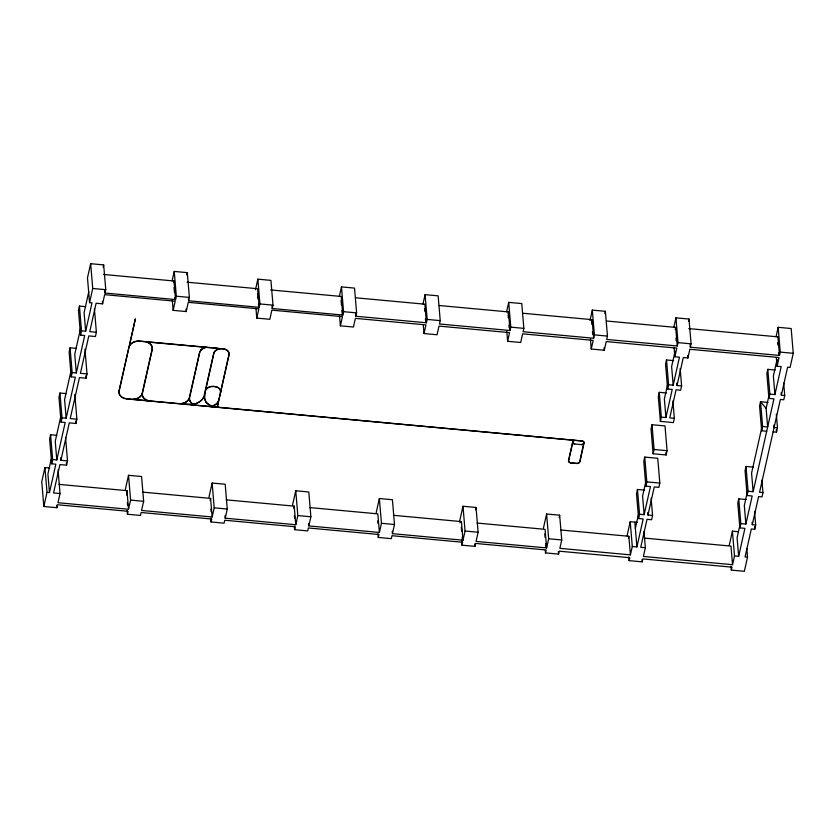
<?xml version="1.0" encoding="UTF-8"?>
<svg xmlns="http://www.w3.org/2000/svg" width="835" height="835" viewBox="0 0 835 835"><rect width="100%" height="100%" fill="white"/><g stroke="black" fill="none" stroke-linecap="round" stroke-linejoin="round"><path stroke-width="1.25" d="M142.159 394.099L142.274 395.425A9.529 7.171 -4.8 0 0 147.701 400.633L148.244 400.779L133.37 399.401L133.976 399.36A9.529 7.171 -4.8 0 0 141.146 395.769L142.159 394.078M142.388 393.556L142.461 395.404A9.342 7.035 -4.8 0 0 150.102 400.957L179.306 403.639A9.342 7.035 -4.8 0 0 189.19 398.358L199.648 352.088L201.642 349.301M220.69 392.179L220.69 391.104A7.171 5.396 -4.8 0 0 214.772 386.501L213.51 386.375M572.726 441.705L568.52 460.513A2.922 2.202 -4.8 0 0 570.91 462.966M142.388 393.567L152.252 349.51A9.529 7.171 -4.8 0 0 146.845 341.974L206.214 347.37M56.77 435.317L50.58 434.743L49.62 439.022L51.697 463.801L55.841 464.187L49.474 492.567L47.011 492.347L44.923 467.558L49.662 467.997M66.122 393.609L59.932 393.034L58.972 397.314L61.059 422.092L65.193 422.479L56.801 459.908L52.657 459.532L50.58 434.743M76.277 348.362L70.077 347.788L69.117 352.067L71.205 376.846L75.338 377.232L66.153 418.199L62.009 417.813L59.932 393.034M85.629 306.654L79.44 306.08L78.48 310.359L80.557 335.138L84.7 335.524L76.298 372.953L72.165 372.577L70.077 347.788M44.923 467.558L41.75 481.711L43.827 506.501L56.863 507.701L57.521 504.768L128.079 511.291L127.421 514.235L140.478 515.435L141.094 512.502L211.704 519.026L211.046 521.969L224.093 523.18L224.751 520.236L295.319 526.77L294.661 529.703L307.708 530.914L308.376 527.97L378.933 534.504L378.276 537.437L391.333 538.648L391.991 535.705L462.548 542.239L461.891 545.172L474.948 546.382L475.606 543.439L546.173 549.973L545.505 552.906L558.563 554.116L559.22 551.183L629.788 557.707L629.131 560.64L642.178 561.851L642.835 558.918L731.982 567.163L731.324 570.096L744.35 571.307L747.534 557.143L746.803 548.47M747.534 557.143L745.06 556.924L751.333 528.962L754.736 529.275L755.685 524.996L752.293 524.683L758.597 496.585L761.99 496.898L762.95 492.619L759.558 492.306L780.381 399.454L783.773 399.767L784.733 395.487L781.341 395.174L787.614 367.212L790.077 367.442L793.25 353.299L791.173 328.52L778.157 327.32L780.245 352.099L779.493 355.439L690.326 347.193L691.077 343.832L689 319.053L675.943 317.843L678.02 342.621L677.269 345.982L606.711 339.459L607.462 336.098L605.385 311.309L592.328 310.109L594.405 334.887L593.654 338.248L523.086 331.725L523.848 328.364L521.76 303.575L508.713 302.374L510.79 327.153L510.039 330.514L439.471 323.99L440.233 320.63L438.145 295.84L425.088 294.64L427.176 319.419L426.424 322.78L355.856 316.256L356.608 312.895L354.531 288.106L341.473 286.896L343.561 311.685L342.799 315.045L272.241 308.522L272.993 305.151L270.916 280.372L257.858 279.161L259.935 303.95L259.184 307.311L188.626 300.777L189.378 297.417L187.301 272.638L174.244 271.427L176.321 296.216L175.569 299.577L105.001 293.043L105.763 289.682L103.676 264.904L90.65 263.693L87.477 277.857L89.554 302.635L92.017 302.865L85.65 331.245L81.517 330.869L79.44 306.08M51.238 459.177L47.908 473.988L49.474 492.567M61.112 415.12L55.235 441.318L56.801 459.908M71.278 369.821L64.587 399.61L66.153 418.199M80.619 328.165L74.743 354.374L76.298 372.953M88.802 291.676L84.095 312.655L85.65 331.245M51.697 463.801L52.657 459.532M61.059 422.092L62.009 417.813M71.205 376.846L72.165 372.577M80.557 335.138L81.517 330.869M43.827 506.501L47.011 492.347M89.554 302.635L92.727 288.482L90.65 263.693M103.154 267.263L103.676 264.904M637.387 522.376L630.216 521.718L632.293 546.508L630.425 554.868L559.857 548.345L561.736 539.974L559.648 515.195L546.601 513.984L548.678 538.773L546.622 547.927L476.065 541.404L478.121 532.239L476.033 507.461L462.987 506.25L465.064 531.039L463.007 540.193L392.45 533.669L394.496 524.505L392.419 499.727L379.361 498.516L381.449 523.294L379.393 532.459L308.825 525.925L310.881 516.771L308.804 491.992L295.747 490.782L297.834 515.56L295.778 524.724L225.21 518.191L227.266 509.037L225.189 484.248L212.132 483.048L214.209 507.826L212.163 516.99L141.553 510.456L143.651 501.303L141.564 476.514L128.517 475.313L130.594 500.092L128.538 509.256L57.98 502.722L60.037 493.548L53.565 492.953L59.932 464.563L66.56 465.178L67.52 460.899L60.892 460.294L69.284 422.854L75.922 423.47L76.883 419.191L74.795 394.412M76.883 419.191L70.244 418.575L79.44 377.608L86.068 378.224L87.028 373.944L80.4 373.339L88.792 335.9L95.42 336.515L96.38 332.236L89.752 331.631L96.119 303.241L102.58 303.846L104.646 294.661L175.204 301.195L173.148 310.349L186.205 311.559L188.272 302.333L258.84 308.867L256.773 318.083L269.82 319.294L271.876 310.14L342.444 316.663L340.388 325.827L353.435 327.028L355.386 318.365L425.944 324.898L424.003 333.562L437.06 334.762L439.001 326.099L509.559 332.633L507.617 341.296L520.675 342.496L522.616 333.833L593.184 340.367L591.232 349.03L604.289 350.241L606.231 341.578L676.799 348.101L674.857 356.764L679.46 357.192L673.187 385.165L668.605 384.747L666.518 359.958L673.615 360.616M119.186 390.947L128.966 347.36A9.342 7.035 -4.8 0 1 139.737 341.212L145.624 341.818A9.342 7.035 -4.8 0 1 152.064 349.5L142.002 393.995A9.342 7.035 -4.8 0 1 141.292 395.289L140.99 395.696A9.342 7.035 -4.8 0 1 131.512 399.224L126.816 398.796A9.342 7.035 -4.8 0 1 119.186 390.947M125.344 489.446L128.517 475.313M172.125 280.852L174.244 271.427M58.982 484.373L126.983 490.667L126.732 495.186M173.649 282.606L174.004 280.988L103.446 274.454M186.769 274.997L187.301 272.638M208.959 497.18L212.132 483.048M255.479 289.766L257.858 279.161M210.138 500.447L210.597 498.401L142.555 492.107M292.574 504.914L295.747 490.782M339.365 296.331L341.473 286.896M293.753 508.181L294.212 506.135L226.222 499.841M376.199 512.659L379.361 498.516M422.98 304.065L425.088 294.64M462.987 506.25L459.814 520.393L460.022 522.867M506.594 311.799L508.713 302.374M508.004 314.043L508.473 311.925L439.2 305.516M475.512 509.82L476.033 507.461M543.428 528.127L546.601 513.984M589.948 320.713L592.328 310.109M522.814 313.25L592.098 319.659L591.827 324.251M559.126 517.554L559.648 515.195M604.853 313.668L605.385 311.309M581.233 444.596L574.689 443.99A2.453 1.847 -4.8 0 1 573.154 443.343L572.967 443.135M627.043 535.861L630.216 521.718M673.835 327.268L675.943 317.843M644.568 490.124L637.47 489.467L636.51 493.746L638.598 518.535L643.18 518.952L636.907 546.935L632.293 546.508M738.338 531.707L732.42 531.154L734.497 555.943L732.535 564.69L643.388 556.444L645.351 547.708L640.737 547.29L647.021 519.307L651.603 519.735L652.563 515.456L647.97 515.028L654.275 486.93L658.867 487.358L659.827 483.079L657.74 458.3L644.735 457.089L643.775 461.369L645.862 486.158L650.444 486.575L644.14 514.673L639.558 514.256L637.47 489.467M651.999 424.712L651.039 428.992L653.116 453.77L666.132 454.981L667.082 450.702L665.004 425.923L651.999 424.712L654.076 449.501L653.116 453.77M666.351 392.993L659.264 392.335L658.304 396.615L660.381 421.393L673.386 422.604L674.346 418.325L672.895 400.977M666.518 359.958L665.558 364.237L667.645 389.016L672.227 389.444L665.923 417.542L661.341 417.124L659.264 392.335M628.442 538.178L628.859 536.279L560.859 529.995M675.233 329.512L675.713 327.404L606.429 320.995M635.351 528.346L638.483 514.36M645.872 481.43L642.585 496.094L644.14 514.673M667.656 384.298L664.368 398.953L665.923 417.542M675.045 351.326L671.632 366.575L673.187 385.165M638.598 518.535L639.558 514.256M645.862 486.158L646.812 481.878L644.735 457.089M660.381 421.393L661.341 417.124M667.645 389.016L668.605 384.747M688.468 321.402L689 319.053M674.346 418.325L669.764 417.897L676.058 389.799L680.65 390.227L681.61 385.947L677.018 385.519L683.301 357.547L687.904 357.975L689.856 349.27L779.024 357.526L777.072 366.241L781.195 366.617L774.922 394.579L769.87 394.11L767.793 369.331L775.224 370.02M746.177 499.528L738.745 498.839L737.785 503.119L739.862 527.897L744.914 528.367L738.651 556.329L734.497 555.943M753.441 467.151L746.01 466.462L745.05 470.742L747.127 495.52L752.178 495.99L745.874 524.088L740.822 523.618L738.745 498.839M767.793 369.331L766.833 373.6L768.91 398.389L773.962 398.859L753.139 491.711L748.087 491.241L746.01 466.462M729.247 545.318L732.42 531.154M776.049 336.745L778.157 327.32M740.217 523.754L737.086 537.74L738.651 556.329M747.325 492.065L744.319 505.499L745.874 524.088M762.031 426.508L751.573 473.121L753.139 491.711M767.96 402.397L760.528 401.708L762.606 426.487L767.657 426.956L766.102 408.367L769.118 394.934M777.072 359.467L773.367 375.99L774.922 394.579M739.862 527.897L740.822 523.618M747.127 495.52L748.087 491.241M766.707 431.236L761.656 430.766L762.606 426.487M768.91 398.389L769.87 394.11M773.106 431.883L776.519 432.144L777.479 427.864L776.331 414.233M201.058 349.865L199.826 352.109L189.66 397.47A9.342 7.035 -4.8 0 0 189.649 399.767L189.764 400.215A9.342 7.035 -4.8 0 0 192.906 403.952L195.411 403.827M200.901 349.781L204.283 347.892M201.642 349.312L203.448 348.205M573.614 440.911L573.019 441.235L573.979 440.703A2.265 1.701 -4.8 0 1 575.482 440.462L582.026 441.057A2.265 1.701 -4.8 0 1 583.895 442.894A2.265 1.701 -4.8 0 1 581.421 444.45L581.4 444.606A2.453 1.847 -4.8 0 0 583.571 443.823L579.772 461.557A2.735 2.056 -4.8 0 1 576.62 463.352L570.942 462.82A2.735 2.056 -4.8 0 1 568.708 460.523L572.716 442.654L572.967 443.145M573.676 440.692L573.885 440.577A2.453 1.847 -4.8 0 1 574.553 440.379L571.766 440.097A2.453 1.847 -4.8 0 1 572.466 440.577L573.113 441.412A2.265 1.701 -4.8 0 0 572.998 442.863L573.301 443.249A2.265 1.701 -4.8 0 0 574.72 443.855M195.348 403.702L196.277 403.524A14.258 10.73 -4.8 0 0 204.074 396.615L205.953 402.251L211.119 406.186A9.352 7.035 -4.8 0 1 207.946 406.311L196.695 405.246A9.342 7.035 -4.8 0 1 193.887 404.464L194.534 404.077M204.22 347.767L205.159 347.663M204.659 347.642L206.057 347.527M213.75 406.843L209.794 406.468L218.551 407.25A2.453 1.847 -4.8 0 1 217.538 405.466L218.415 401.52A9.529 7.171 -4.8 0 1 214.752 405.111L214.198 405.392A9.529 7.171 -4.8 0 1 212.414 406.04L213.217 406.572M210.504 406.415L211.14 406.321M205.577 347.454L206.214 347.37M206.036 347.391L217.507 348.258L139.769 341.066A9.529 7.171 -4.8 0 0 129.519 345.523L135.353 318.866L118.998 390.937A9.529 7.171 -4.8 0 0 126.784 398.932L570.837 440.024A2.265 1.712 -4.8 0 1 572.726 441.705M190.86 404.516L191.779 404.443M187.061 282.199L257.629 288.722L259.184 307.311M270.676 289.933L341.244 296.456L342.799 315.045M355.574 297.782L424.858 304.19L426.424 322.78M688.76 328.604L777.928 336.86M92.727 288.482L105.763 289.682M176.321 296.216L189.378 297.417M259.935 303.95L272.993 305.151M343.561 311.685L356.608 312.895M427.176 319.419L440.233 320.63M510.79 327.153L523.848 328.364M594.405 334.887L607.462 336.098M678.02 342.621L691.077 343.832M780.245 352.099L793.25 353.299M777.479 427.864L774.076 427.551L773.868 425.067M654.076 449.501L667.082 450.702M646.812 481.878L659.827 483.079M644.411 538.095L730.98 546.1L732.535 564.69M309.837 507.576L377.827 513.869L379.393 532.459M393.452 515.31L461.452 521.604L463.007 540.193M477.067 523.054L545.067 529.338L546.622 547.927M130.594 500.092L143.651 501.303M214.209 507.826L227.266 509.037M297.834 515.56L310.881 516.771M381.449 523.294L394.496 524.505M465.064 531.039L478.121 532.239M548.678 538.773L561.736 539.974M570.91 462.966L576.588 463.498A2.922 2.202 -4.8 0 0 579.96 461.567L584.072 442.967A2.453 1.847 -4.8 0 0 582.068 440.911L219.563 407.376A2.265 1.701 -4.8 0 1 217.716 405.476L229.082 354.823A7.171 5.396 -4.8 0 0 223.227 348.8L217.768 348.435L220.012 348.706A7.171 5.396 -4.8 0 0 213.687 353.393L203.886 396.583A14.07 10.584 -4.8 0 1 196.194 403.399M190.463 404.662L195.411 405.142L193.302 404.349L181.153 403.722A9.529 7.171 -4.8 0 0 189.169 398.848L189.576 400.247A9.529 7.171 -4.8 0 0 192.781 404.067L193.344 404.203M766.102 408.367L760.528 401.708L759.568 405.987L761.656 430.766M204.512 398.827C205.41 402.303 208.76 405.779 212.351 405.904A9.352 7.035 -4.8 0 0 218.718 400.153L228.894 354.802A6.983 5.26 -4.8 0 0 223.195 348.946L221.922 348.821A6.983 5.26 -4.8 0 0 213.875 353.414L205.786 389.726A7.171 5.396 -4.8 0 1 213.51 386.386M204.512 398.838L205.42 391.114A6.983 5.26 -4.8 0 1 213.468 386.522L214.741 386.647A6.983 5.26 -4.8 0 1 220.44 392.502M783.7 383.098L784.733 395.487M777.907 336.849L779.493 355.439M777.75 342.653L777.99 345.126M778.585 352.558L778.815 355.042M781.132 392.69L781.341 395.174M776.341 357.568L777.072 366.241M776.31 429.66L776.519 432.144M761.906 480.229L762.95 492.619M754.548 511.364L755.685 524.996M754.527 526.791L754.736 529.275M752.084 522.209L752.293 524.683M731.011 566.38L731.324 570.096M690.117 344.719L690.326 347.193M687.696 355.491L687.904 357.975M680.149 368.6L681.61 385.947M675.713 327.404L677.269 345.982M675.964 338.185L676.173 340.67M674.127 348.091L674.857 356.764M676.809 383.046L677.018 385.519M665.923 452.497L666.132 454.981M651.102 498.109L652.563 515.456M647.762 512.554L647.97 515.028M643.994 531.603L645.351 547.708M641.969 559.377L642.178 561.851M634.83 522.146L636.907 546.935M628.859 536.279L630.425 554.868M628.818 556.924L629.131 560.64M604.081 347.757L604.289 350.241M592.098 319.659L593.654 338.248M592.453 331.693L592.662 334.167M590.408 339.114L591.232 349.03M558.354 551.643L558.563 554.116M544.817 533.857L545.13 537.583M545.652 543.773L545.965 547.489M545.297 550.432L545.505 552.906M508.473 311.925L510.039 330.514M508.108 315.286L508.317 317.759M508.943 325.191L509.152 327.675M506.793 331.38L507.617 341.296M474.739 543.898L474.948 546.382M461.306 527.365L461.619 531.081M462.131 537.281L462.548 542.239M461.578 541.456L461.891 545.172M424.597 308.783L424.806 311.267M425.422 318.699L425.631 321.172M423.272 324.888L424.003 333.562M392.241 531.185L392.45 533.669M377.785 520.873L377.994 523.347M377.963 533.722L378.276 537.437M355.647 313.772L355.856 316.256M341.087 300.558L341.505 305.516M341.922 310.463L342.34 315.421M339.553 315.912L340.388 325.827M308.626 523.451L308.825 525.925M294.212 506.135L295.778 524.724M294.379 515.612L294.588 518.086M294.348 525.987L294.661 529.703M272.033 306.038L272.241 308.522M257.587 293.993L258.005 298.951M258.422 303.909L258.735 307.624M255.938 308.178L256.773 318.083M225.001 515.717L225.21 518.191M210.597 498.401L212.163 516.99M210.869 509.12L211.078 511.594M210.733 518.253L211.046 521.969M188.418 298.304L188.626 300.777M185.996 309.086L186.205 311.559M174.004 280.988L175.569 299.577M174.066 287.564L174.473 292.521M174.891 297.479L175.099 299.953M172.323 300.443L173.148 310.349M126.983 490.667L128.538 509.256M127.358 502.618L127.567 505.102M127.108 510.519L127.421 514.235M104.803 290.57L105.001 293.043M102.381 301.362L102.58 303.846M94.407 308.7L96.38 332.236M84.94 349.166L87.028 373.944M85.859 375.75L86.068 378.224M75.714 420.997L75.922 423.47M65.547 437.363L67.52 460.899M66.362 462.705L66.56 465.178M60.684 457.81L60.892 460.294M58.064 470.001L60.037 493.548M56.655 505.227L56.863 507.701"/></g></svg>
